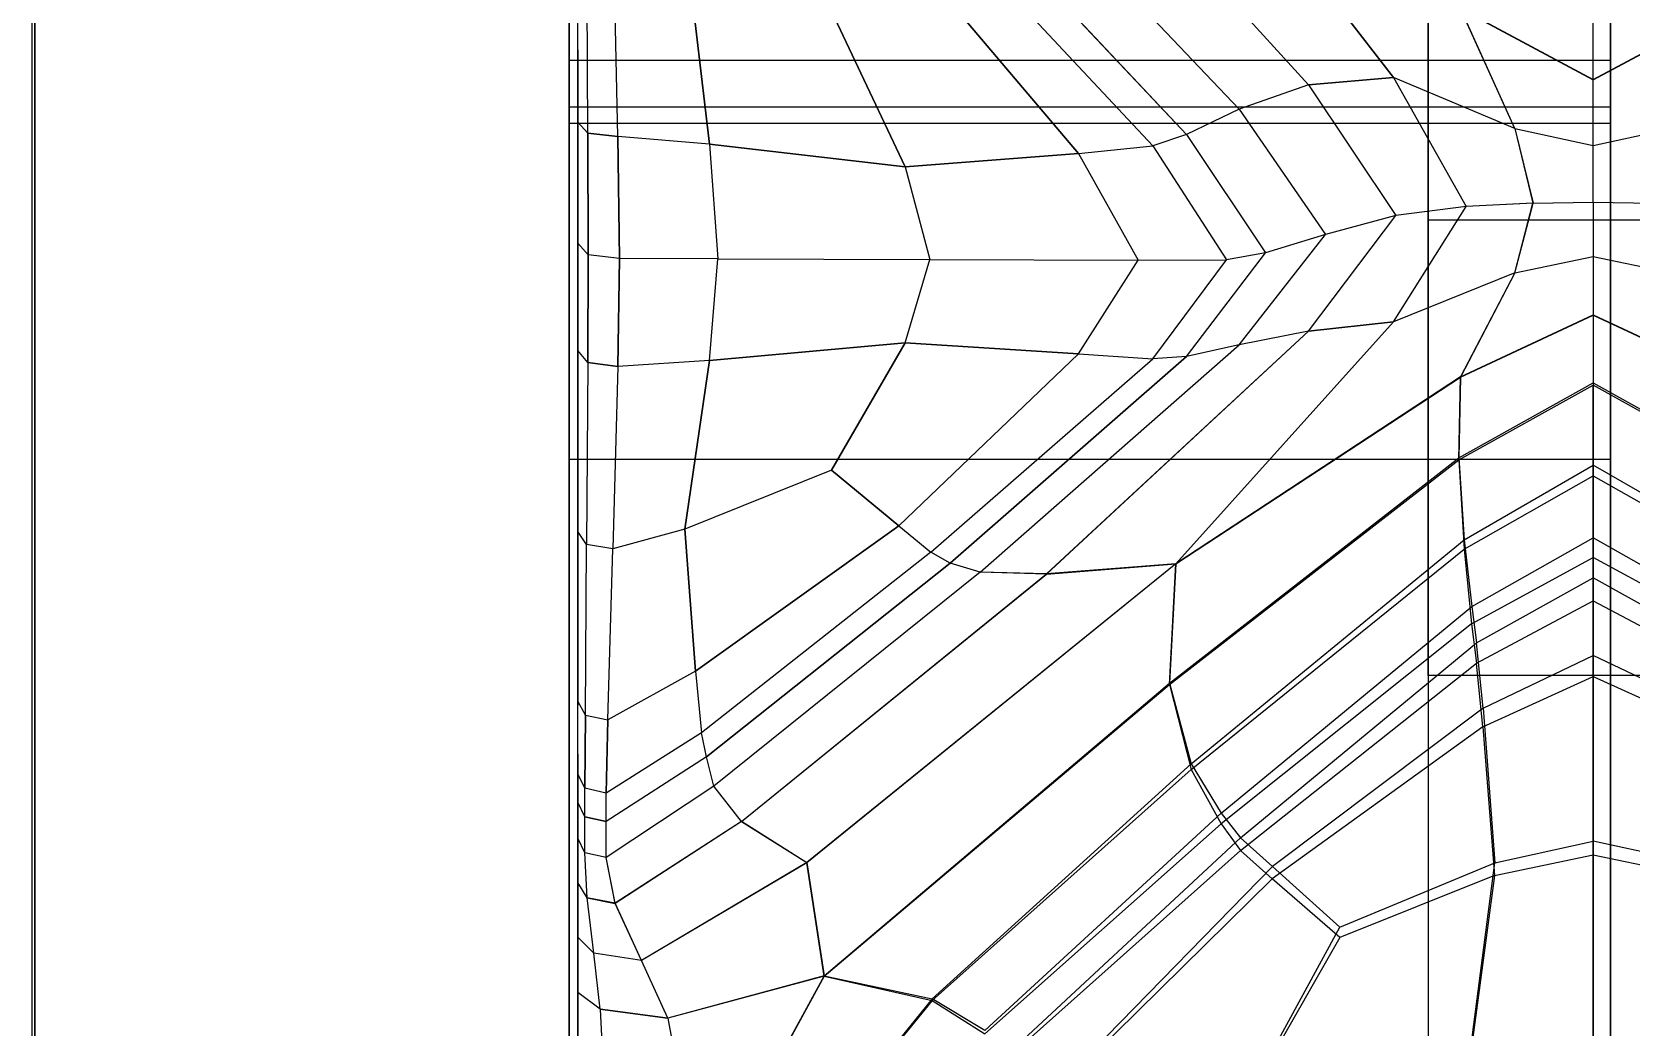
# Model space of a CAD drawing. Extents: x 11992 to 29481, y -6727 to 6811.
# Drawn here: x 12599.61 to 12607.29, y 1266.32 to 1271.1 of the extents above; entities that cross this region are included whole.
import ezdxf

# ---------------------------------------------------------------- set-up
doc = ezdxf.new("R2010")
doc.units = 0
doc.header["$MEASUREMENT"] = 0
doc.layers.get('0').update_dxf_attribs({"color": 8, "linetype": 'CONTINUOUS'})
doc.layers.add('WALL', color=8, linetype='CONTINUOUS')

msp = doc.modelspace()

# ---------------------------------------------------------------- linework, layer by layer
for p, q in [((12599.6186, 530.5954, 559.5745), (12599.6281, 2180.5963, 559.5742)), ((12599.6281, 2180.5963, 429.574), (12599.6186, 530.5953, 429.5743)), ((12599.6281, 2180.5963, 429.574), (12599.6186, 530.5953, 429.5743)), ((12599.6281, 2180.5963, -40.4265), (12599.6186, 530.5953, -40.4263)), ((12602.1883, 1277.0132, -1749.7151), (12602.1883, 1262.3258, -1766.6945)), ((12607.1879, 1265.565, -1768.6797), (12607.1879, 1277.0132, -1749.7151)), ((12602.1883, 1274.9377, -1732.2581), (12602.1883, 1265.565, -1712.1856)), ((12602.1883, 1274.9377, -1748.6073), (12602.1883, 1259.3552, -1764.3506)), ((12602.1883, 1274.9377, -1732.2581), (12602.1883, 1248.8509, -1744.4441)), ((12607.1879, 1274.9377, -1748.6073), (12607.1879, 1262.3258, -1766.6945)), ((12607.1879, 1274.9377, -1732.2581), (12607.1879, 1265.565, -1712.1856)), ((12607.1879, 1262.3258, -1714.1708), (12607.1879, 1274.0046, -1732.9943)), ((12602.2297, 1270.6624, -1758.3109), (12602.2297, 1273.744, -1759.2363)), ((12602.2297, 1271.0093, -1757.6641), (12602.2297, 1273.2383, -1757.8383)), ((12602.2297, 1270.7838, -1722.7813), (12602.2297, 1272.8446, -1722.0508)), ((12602.2297, 1269.5659, -1757.6779), (12602.2297, 1272.7498, -1759.0508)), ((12602.1883, 1269.0416, -1710.5894), (12602.1883, 1272.7261, -1709.4119)), ((12606.3119, 1272.5535, -1721.8437), (12606.3119, 1268.005, -1724.4698)), ((12606.3119, 1268.005, -1756.3956), (12606.3119, 1272.5535, -1759.0217)), ((12602.1883, 1272.4257, -1734.7701), (12602.1883, 1256.6825, -1719.1873)), ((12607.1879, 1272.4257, -1746.0953), (12607.1879, 1248.8509, -1736.4213)), ((12607.1879, 1272.4257, -1746.0953), (12607.1879, 1259.3552, -1764.3506)), ((12602.2297, 1270.2619, -1724.3111), (12602.2297, 1272.2865, -1723.3575)), ((12607.1049, 1270.2778, -1757.7109), (12607.1049, 1272.3347, -1759.0373)), ((12604.4804, 1272.2219, -1722.2154), (12605.7383, 1270.8412, -1722.7655)), ((12604.4804, 1272.2217, -1758.6507), (12605.7383, 1270.8412, -1758.1005)), ((12605.1003, 1272.2307, -1722.2774), (12606.146, 1270.8765, -1722.8377)), ((12606.146, 1270.8763, -1758.0284), (12605.1003, 1272.2298, -1758.5894)), ((12604.1609, 1272.0345, -1722.1177), (12605.405, 1270.7253, -1722.6219)), ((12604.1609, 1272.0345, -1758.7482), (12605.4045, 1270.7253, -1758.244)), ((12602.2297, 1268.2331, -1726.0794), (12602.2297, 1271.8395, -1722.3993)), ((12605.1528, 1270.6028, -1758.3784), (12604.0169, 1271.8097, -1758.8285)), ((12604.0169, 1271.8097, -1722.0374), (12605.1528, 1270.6028, -1722.4874)), ((12607.1879, 1271.8085, -1735.7773), (12607.1879, 1252.3533, -1725.3973)), ((12607.1879, 1271.8085, -1735.7773), (12607.1879, 1252.3533, -1725.3973)), ((12602.2779, 1270.6102, -1722.4579), (12602.2717, 1271.6855, -1722.0689)), ((12602.2779, 1270.6102, -1758.4079), (12602.2717, 1271.6852, -1758.797)), ((12603.9239, 1271.6886, -1722.0277), (12604.9897, 1270.548, -1722.4427)), ((12603.9239, 1271.6886, -1758.8381), (12604.9897, 1270.548, -1758.4231)), ((12602.4219, 1270.5928, -1722.4255), (12602.3981, 1271.67, -1722.0358)), ((12602.4219, 1270.5928, -1758.4402), (12602.3981, 1271.67, -1758.83)), ((12602.7442, 1271.5512, -1758.7892), (12602.8625, 1270.5565, -1758.4284)), ((12602.8625, 1270.5565, -1722.4373), (12602.7442, 1271.5512, -1722.0766)), ((12604.633, 1270.5122, -1722.4504), (12603.7704, 1271.5305, -1722.0833)), ((12603.7704, 1271.5305, -1758.7826), (12604.633, 1270.5122, -1758.4155)), ((12603.4471, 1271.1953, -1758.667), (12603.8014, 1270.4476, -1758.393)), ((12603.8014, 1270.4476, -1722.4729), (12603.4471, 1271.1953, -1722.1989)), ((12606.4669, 1271.2081, -1722.7227), (12607.1049, 1270.8672, -1722.8712)), ((12606.7287, 1270.6319, -1722.9681), (12606.4669, 1271.2081, -1722.7227)), ((12606.7287, 1270.6319, -1757.8982), (12606.4669, 1271.2072, -1758.1452)), ((12606.4669, 1271.2072, -1758.1452), (12607.1049, 1270.8662, -1757.9971)), ((12607.1049, 1270.8672, -1722.8712), (12607.7425, 1271.2079, -1722.7224)), ((12607.1049, 1270.8662, -1757.9971), (12607.7425, 1271.2072, -1758.1452)), ((12607.1049, 1270.2778, -1723.155), (12607.1049, 1271.1931, -1722.6687)), ((12602.2297, 1271.0093, -1723.2018), (12602.2297, 1268.36, -1725.9282)), ((12602.2297, 1271.0093, -1757.6641), (12602.2297, 1269.4486, -1755.8699)), ((12607.1879, 1270.9588, -1742.8956), (12602.1883, 1270.9588, -1742.8956)), ((12602.1883, 1270.9588, -1737.9697), (12602.1883, 1252.3533, -1725.3973)), ((12602.1883, 1270.9588, -1742.8956), (12602.1883, 1250.7571, -1751.9914)), ((12607.1879, 1270.9588, -1737.9697), (12602.1883, 1270.9588, -1737.9697)), ((12607.1879, 1270.7349, -1739.1562), (12607.1879, 1270.9588, -1737.9697)), ((12605.7383, 1270.8412, -1758.1005), (12605.4045, 1270.7253, -1758.244)), ((12605.7383, 1270.8412, -1722.7655), (12605.405, 1270.7253, -1722.6219)), ((12606.146, 1270.8765, -1722.8377), (12605.7383, 1270.8412, -1722.7655)), ((12605.7383, 1270.8412, -1758.1005), (12606.146, 1270.8763, -1758.0284)), ((12605.7383, 1270.8412, -1758.1005), (12606.1575, 1270.2142, -1757.8207)), ((12605.7383, 1270.8412, -1722.7655), (12606.1575, 1270.2142, -1723.0451)), ((12606.146, 1270.8765, -1722.8377), (12606.4946, 1270.258, -1723.1209)), ((12606.7287, 1270.6319, -1722.9681), (12606.146, 1270.8765, -1722.8377)), ((12606.7287, 1270.6319, -1757.8982), (12606.146, 1270.8763, -1758.0284)), ((12606.146, 1270.8763, -1758.0284), (12606.4946, 1270.258, -1757.745)), ((12607.1879, 1270.7349, -1741.7091), (12602.1883, 1270.7349, -1741.7091)), ((12607.1879, 1270.7349, -1739.1562), (12602.1883, 1270.7349, -1739.1562)), ((12602.1883, 1270.7349, -1739.1562), (12602.1883, 1248.8509, -1736.4213)), ((12602.1883, 1270.7349, -1741.7091), (12602.1883, 1249.5795, -1748.3068)), ((12605.405, 1270.7253, -1722.6219), (12605.1528, 1270.6028, -1722.4874)), ((12605.4045, 1270.7253, -1758.244), (12605.1528, 1270.6028, -1758.3784)), ((12605.4045, 1270.7253, -1758.244), (12605.8194, 1270.1224, -1757.9799)), ((12605.405, 1270.7253, -1722.6219), (12605.8194, 1270.1224, -1722.886)), ((12607.1879, 1270.7349, -1741.7091), (12607.1879, 1248.6013, -1740.4327)), ((12602.1883, 1250.7571, -1751.9914), (12602.1883, 1270.6555, -1740.4327)), ((12607.1879, 1270.6555, -1740.4327), (12602.1883, 1270.6555, -1740.4327)), ((12602.2297, 1270.6624, -1722.5549), (12602.2297, 1270.2096, -1723.037)), ((12602.2779, 1270.6102, -1722.4579), (12602.2297, 1270.6624, -1722.5549)), ((12602.2779, 1270.6102, -1758.4079), (12602.2297, 1270.6624, -1758.3109)), ((12602.2798, 1270.0256, -1722.7183), (12602.2779, 1270.6102, -1722.4579)), ((12602.4219, 1270.5928, -1722.4255), (12602.2779, 1270.6102, -1722.4579)), ((12602.2779, 1270.6102, -1758.4079), (12602.2798, 1270.0256, -1758.1476)), ((12602.2779, 1270.6102, -1758.4079), (12602.4219, 1270.5928, -1758.4402)), ((12605.1528, 1270.6028, -1758.3784), (12604.9897, 1270.548, -1758.4231)), ((12605.1528, 1270.6028, -1722.4874), (12604.9897, 1270.548, -1722.4427)), ((12605.1528, 1270.6028, -1758.3784), (12605.5314, 1270.0342, -1758.1325)), ((12605.1528, 1270.6028, -1722.4874), (12605.5318, 1270.0342, -1722.7333)), ((12606.7287, 1270.6319, -1757.8982), (12606.8155, 1270.2728, -1757.7194)), ((12606.7287, 1270.6319, -1757.8982), (12607.1049, 1270.5503, -1757.8548)), ((12606.7287, 1270.6319, -1722.9681), (12607.1049, 1270.5506, -1723.0116)), ((12606.7287, 1270.6319, -1722.9681), (12606.816, 1270.2728, -1723.1463)), ((12607.1049, 1270.5503, -1757.8548), (12607.4812, 1270.6319, -1757.8982)), ((12607.1049, 1270.5506, -1723.0116), (12607.4812, 1270.6319, -1722.968)), ((12602.8625, 1270.5565, -1758.4284), (12602.4219, 1270.5928, -1758.4402)), ((12602.4295, 1270.0072, -1722.6864), (12602.4219, 1270.5928, -1722.4255)), ((12602.8625, 1270.5565, -1722.4373), (12602.4219, 1270.5928, -1722.4255)), ((12602.4219, 1270.5928, -1758.4402), (12602.4295, 1270.0072, -1758.1795)), ((12602.8625, 1270.5565, -1758.4284), (12602.9021, 1270.0058, -1758.1817)), ((12602.8625, 1270.5565, -1722.4373), (12603.8014, 1270.4476, -1722.4729)), ((12602.8625, 1270.5565, -1722.4373), (12602.9021, 1270.0058, -1722.6842)), ((12603.8014, 1270.4476, -1758.393), (12602.8625, 1270.5565, -1758.4284)), ((12604.633, 1270.5122, -1722.4504), (12604.9897, 1270.548, -1722.4427)), ((12604.633, 1270.5122, -1758.4155), (12604.9897, 1270.548, -1758.4231)), ((12604.9897, 1270.548, -1722.4427), (12605.3449, 1270.0017, -1722.6769)), ((12604.9897, 1270.548, -1758.4231), (12605.3449, 1270.0017, -1758.1889)), ((12602.2297, 1270.4488, -1757.4145), (12602.2297, 1270.2619, -1756.5548)), ((12604.633, 1270.5122, -1758.4155), (12603.8014, 1270.4476, -1758.393)), ((12603.8014, 1270.4476, -1722.4729), (12604.633, 1270.5122, -1722.4504)), ((12603.8014, 1270.4476, -1722.4729), (12603.9197, 1270.002, -1722.6774)), ((12603.8014, 1270.4476, -1758.393), (12603.9197, 1270.002, -1758.1884)), ((12604.633, 1270.5122, -1722.4504), (12604.9205, 1269.9994, -1722.6729)), ((12604.633, 1270.5122, -1758.4155), (12604.9205, 1269.9994, -1758.193)), ((12605.7383, 1269.6587, -1723.4482), (12606.1575, 1270.2142, -1723.0451)), ((12605.7383, 1269.6587, -1757.4176), (12606.1575, 1270.2142, -1757.8207)), ((12606.1575, 1270.2142, -1757.8207), (12605.8194, 1270.1224, -1757.9799)), ((12606.1575, 1270.2142, -1723.0451), (12605.8194, 1270.1224, -1722.886)), ((12606.146, 1269.7035, -1757.351), (12606.4946, 1270.258, -1757.745)), ((12606.146, 1269.7035, -1723.5145), (12606.4946, 1270.258, -1723.1209)), ((12606.4946, 1270.258, -1757.745), (12606.1575, 1270.2142, -1757.8207)), ((12606.4946, 1270.258, -1723.1209), (12606.1575, 1270.2142, -1723.0451)), ((12606.8155, 1270.2728, -1757.7194), (12606.4946, 1270.258, -1757.745)), ((12606.816, 1270.2728, -1723.1463), (12606.4946, 1270.258, -1723.1209)), ((12606.7287, 1269.9386, -1723.3678), (12606.816, 1270.2728, -1723.1463)), ((12606.7287, 1269.9388, -1757.4975), (12606.8155, 1270.2728, -1757.7194)), ((12606.8155, 1270.2728, -1757.7194), (12607.1049, 1270.2778, -1757.7109)), ((12606.816, 1270.2728, -1723.1463), (12607.1049, 1270.2778, -1723.155)), ((12607.1049, 1270.2778, -1723.155), (12607.1049, 1262.9753, -1730.4575)), ((12607.1049, 1270.2778, -1757.7109), (12607.3939, 1270.2728, -1757.7194)), ((12607.1049, 1270.2778, -1757.7109), (12607.1049, 1269.399, -1757.1612)), ((12607.1049, 1270.2778, -1723.155), (12607.3939, 1270.2728, -1723.1463)), ((12651.3116, 1270.191, -1757.8612), (12606.3119, 1270.191, -1757.8612)), ((12651.3116, 1270.191, -1723.0042), (12606.3119, 1270.191, -1723.0042)), ((12602.2297, 1270.0807, -1722.8139), (12602.2297, 1269.5659, -1723.188)), ((12602.2798, 1270.0256, -1758.1476), (12602.2297, 1270.0807, -1758.052)), ((12602.2798, 1270.0256, -1722.7183), (12602.2297, 1270.0807, -1722.8139)), ((12605.4045, 1269.5924, -1757.5898), (12605.8194, 1270.1224, -1757.9799)), ((12605.405, 1269.5924, -1723.276), (12605.8194, 1270.1224, -1722.886)), ((12605.8194, 1270.1224, -1757.9799), (12605.5314, 1270.0342, -1758.1325)), ((12605.8194, 1270.1224, -1722.886), (12605.5318, 1270.0342, -1722.7333)), ((12602.2779, 1269.508, -1723.0944), (12602.2798, 1270.0256, -1722.7183)), ((12602.2798, 1270.0256, -1758.1476), (12602.2779, 1269.508, -1757.7714)), ((12602.4295, 1270.0072, -1758.1795), (12602.2798, 1270.0256, -1758.1476)), ((12602.4295, 1270.0072, -1722.6864), (12602.2798, 1270.0256, -1722.7183)), ((12602.4295, 1270.0072, -1758.1795), (12602.4219, 1269.4884, -1757.8026)), ((12602.4219, 1269.4884, -1723.0632), (12602.4295, 1270.0072, -1722.6864)), ((12602.9021, 1270.0058, -1722.6842), (12602.4295, 1270.0072, -1722.6864)), ((12602.9021, 1270.0058, -1758.1817), (12602.4295, 1270.0072, -1758.1795)), ((12602.8625, 1269.517, -1723.0377), (12602.9021, 1270.0058, -1722.6842)), ((12602.8625, 1269.517, -1757.8282), (12602.9021, 1270.0058, -1758.1817)), ((12602.9021, 1270.0058, -1722.6842), (12603.9197, 1270.002, -1722.6774)), ((12602.9021, 1270.0058, -1758.1817), (12603.9197, 1270.002, -1758.1884)), ((12603.8014, 1269.6021, -1722.961), (12603.9197, 1270.002, -1722.6774)), ((12603.8014, 1269.6021, -1757.9049), (12603.9197, 1270.002, -1758.1884)), ((12603.9197, 1270.002, -1722.6774), (12604.9205, 1269.9994, -1722.6729)), ((12603.9197, 1270.002, -1758.1884), (12604.9205, 1269.9994, -1758.193)), ((12604.633, 1269.5502, -1723.0057), (12604.9205, 1269.9994, -1722.6729)), ((12604.633, 1269.5502, -1757.8601), (12604.9205, 1269.9994, -1758.193)), ((12604.9205, 1269.9994, -1758.193), (12605.3449, 1270.0017, -1758.1889)), ((12604.9205, 1269.9994, -1722.6729), (12605.3449, 1270.0017, -1722.6769)), ((12604.9897, 1269.5259, -1757.833), (12605.3449, 1270.0017, -1758.1889)), ((12604.9897, 1269.5259, -1723.0328), (12605.3449, 1270.0017, -1722.6769)), ((12605.1528, 1269.5371, -1757.7631), (12605.5314, 1270.0342, -1758.1325)), ((12605.1528, 1269.5371, -1723.1027), (12605.5318, 1270.0342, -1722.7333)), ((12605.5314, 1270.0342, -1758.1325), (12605.3449, 1270.0017, -1758.1889)), ((12605.5318, 1270.0342, -1722.7333), (12605.3449, 1270.0017, -1722.6769)), ((12606.7287, 1269.9388, -1757.4975), (12607.1049, 1270.0172, -1757.5464)), ((12606.7287, 1269.9386, -1723.3678), (12607.1049, 1270.0168, -1723.319)), ((12607.1049, 1270.0172, -1757.5464), (12607.4812, 1269.9388, -1757.4976)), ((12607.1049, 1270.0168, -1723.319), (12607.4812, 1269.9386, -1723.3678)), ((12606.7287, 1269.9388, -1757.4975), (12606.146, 1269.7035, -1757.351)), ((12606.7287, 1269.9386, -1723.3678), (12606.146, 1269.7035, -1723.5145)), ((12606.7287, 1269.9388, -1757.4975), (12606.4669, 1269.4384, -1757.1214)), ((12606.7287, 1269.9386, -1723.3678), (12606.4669, 1269.4369, -1723.7427)), ((12602.2297, 1269.7011, -1723.4063), (12602.2297, 1267.8815, -1724.6257)), ((12606.146, 1269.7035, -1723.5145), (12605.1003, 1268.5407, -1724.4063)), ((12605.1003, 1268.5412, -1756.4583), (12606.146, 1269.7035, -1757.351)), ((12606.146, 1269.7035, -1757.351), (12605.7383, 1269.6587, -1757.4176)), ((12605.7383, 1269.6587, -1723.4482), (12606.146, 1269.7035, -1723.5145)), ((12606.4669, 1269.4384, -1757.1214), (12607.1049, 1269.7373, -1757.3424)), ((12606.4669, 1269.4369, -1723.7427), (12607.1049, 1269.7357, -1723.5215)), ((12607.1049, 1269.7373, -1757.3424), (12607.7425, 1269.4379, -1757.1216)), ((12607.1049, 1269.7357, -1723.5215), (12607.7425, 1269.4369, -1723.7427)), ((12603.8014, 1269.6021, -1722.961), (12602.8625, 1269.517, -1723.0377)), ((12602.8625, 1269.517, -1757.8282), (12603.8014, 1269.6021, -1757.9049)), ((12603.8014, 1269.6021, -1757.9049), (12603.4471, 1268.9911, -1757.3944)), ((12603.4471, 1268.9911, -1723.4715), (12603.8014, 1269.6021, -1722.961)), ((12604.633, 1269.5502, -1723.0057), (12603.8014, 1269.6021, -1722.961)), ((12603.8014, 1269.6021, -1757.9049), (12604.633, 1269.5502, -1757.8601)), ((12604.4804, 1268.4918, -1724.3685), (12605.7383, 1269.6587, -1723.4482)), ((12604.4804, 1268.4921, -1756.497), (12605.7383, 1269.6587, -1757.4176)), ((12605.7383, 1269.6587, -1757.4176), (12605.4045, 1269.5924, -1757.5898)), ((12605.7383, 1269.6587, -1723.4482), (12605.405, 1269.5924, -1723.276)), ((12602.2779, 1269.508, -1723.0944), (12602.2297, 1269.5659, -1723.188)), ((12602.2779, 1269.508, -1757.7714), (12602.2297, 1269.5659, -1757.6779)), ((12602.2297, 1269.5659, -1757.6779), (12602.2297, 1267.861, -1755.2308)), ((12603.7704, 1268.7233, -1723.704), (12604.633, 1269.5502, -1723.0057)), ((12604.633, 1269.5502, -1757.8601), (12603.7704, 1268.7233, -1757.1618)), ((12603.9239, 1268.596, -1723.8131), (12604.9897, 1269.5259, -1723.0328)), ((12603.9239, 1268.596, -1757.0528), (12604.9897, 1269.5259, -1757.833)), ((12604.0169, 1268.5438, -1756.943), (12605.1528, 1269.5371, -1757.7631)), ((12605.1528, 1269.5371, -1723.1027), (12604.0169, 1268.544, -1723.9228)), ((12604.1609, 1268.5011, -1724.1577), (12605.405, 1269.5924, -1723.276)), ((12604.1609, 1268.5009, -1756.7081), (12605.4045, 1269.5924, -1757.5898)), ((12604.633, 1269.5502, -1723.0057), (12604.9897, 1269.5259, -1723.0328)), ((12604.633, 1269.5502, -1757.8601), (12604.9897, 1269.5259, -1757.833)), ((12605.1528, 1269.5371, -1757.7631), (12604.9897, 1269.5259, -1757.833)), ((12605.1528, 1269.5371, -1723.1027), (12604.9897, 1269.5259, -1723.0328)), ((12605.405, 1269.5924, -1723.276), (12605.1528, 1269.5371, -1723.1027)), ((12605.4045, 1269.5924, -1757.5898), (12605.1528, 1269.5371, -1757.7631)), ((12602.2297, 1269.1141, -1724.518), (12602.2297, 1269.4486, -1724.9959)), ((12602.2779, 1269.508, -1723.0944), (12602.2717, 1268.6335, -1723.831)), ((12602.2779, 1269.508, -1757.7714), (12602.2717, 1268.6335, -1757.0349)), ((12602.2779, 1269.508, -1723.0944), (12602.4219, 1269.4884, -1723.0632)), ((12602.4219, 1269.4884, -1757.8026), (12602.2779, 1269.508, -1757.7714)), ((12602.4219, 1269.4884, -1723.0632), (12602.3981, 1268.6125, -1723.8011)), ((12602.4219, 1269.4884, -1757.8026), (12602.3981, 1268.6125, -1757.0648)), ((12602.8625, 1269.517, -1723.0377), (12602.4219, 1269.4884, -1723.0632)), ((12602.8625, 1269.517, -1757.8282), (12602.4219, 1269.4884, -1757.8026)), ((12602.8625, 1269.517, -1757.8282), (12602.7442, 1268.7071, -1757.1472)), ((12602.7442, 1268.7071, -1723.7187), (12602.8625, 1269.517, -1723.0377)), ((12606.4669, 1269.4384, -1757.1214), (12605.1003, 1268.5412, -1756.4583)), ((12605.1003, 1268.5407, -1724.4063), (12606.4669, 1269.4369, -1723.7427)), ((12606.4593, 1269.0397, -1756.8941), (12606.4669, 1269.4384, -1757.1214)), ((12606.4593, 1269.0397, -1756.8941), (12607.1049, 1269.399, -1757.1612)), ((12606.4669, 1269.4369, -1723.7427), (12606.4598, 1269.0493, -1723.9756)), ((12606.4598, 1269.0493, -1723.9756), (12607.1049, 1269.41, -1723.7091)), ((12607.1049, 1269.41, -1723.7091), (12607.7496, 1269.0493, -1723.9756)), ((12607.1049, 1267.1433, -1756.0206), (12607.1049, 1269.399, -1757.1612)), ((12607.7501, 1269.0392, -1756.8945), (12607.1049, 1269.399, -1757.1612)), ((12607.1879, 1269.0416, -1710.5894), (12602.1883, 1269.0416, -1710.5894)), ((12602.1883, 1269.0416, -1770.2761), (12602.1883, 1265.565, -1768.6797)), ((12607.1879, 1269.0416, -1770.2761), (12602.1883, 1269.0416, -1770.2761)), ((12603.4471, 1268.9911, -1757.3944), (12602.7442, 1268.7071, -1757.1472)), ((12603.4471, 1268.9911, -1723.4715), (12602.7442, 1268.7071, -1723.7187)), ((12603.4471, 1268.9911, -1757.3944), (12603.7704, 1268.7233, -1757.1618)), ((12603.7704, 1268.7233, -1723.704), (12603.4471, 1268.9911, -1723.4715)), ((12605.0707, 1267.968, -1724.775), (12606.4598, 1269.0493, -1723.9756)), ((12605.0707, 1267.9618, -1756.0928), (12606.4593, 1269.0397, -1756.8941)), ((12606.4593, 1269.0397, -1756.8941), (12606.485, 1268.6108, -1756.801)), ((12606.4598, 1269.0493, -1723.9756), (12606.4855, 1268.6566, -1724.0894)), ((12606.4855, 1268.6566, -1724.0894), (12607.1049, 1269.0154, -1723.8285)), ((12607.7239, 1268.6566, -1724.0894), (12607.1049, 1269.0154, -1723.8285)), ((12606.485, 1268.6108, -1756.801), (12607.1049, 1268.9637, -1757.0651)), ((12607.1049, 1268.9637, -1757.0651), (12607.7243, 1268.6103, -1756.8013)), ((12602.2297, 1268.8425, -1756.7362), (12602.2297, 1268.6871, -1755.2107)), ((12602.2717, 1268.6335, -1723.831), (12602.2297, 1268.6962, -1723.9205)), ((12602.2717, 1268.6335, -1757.0349), (12602.2297, 1268.6962, -1756.9453)), ((12602.2297, 1267.8815, -1756.2401), (12602.2297, 1268.6962, -1756.9453)), ((12602.2297, 1267.6927, -1725.1142), (12602.2297, 1268.6871, -1725.6552)), ((12602.7442, 1268.7071, -1757.1472), (12602.3981, 1268.6125, -1757.0648)), ((12602.7442, 1268.7071, -1723.7187), (12602.3981, 1268.6125, -1723.8011)), ((12602.7953, 1268.0248, -1724.3095), (12602.7442, 1268.7071, -1723.7187)), ((12602.7442, 1268.7071, -1757.1472), (12602.7953, 1268.0248, -1756.5563)), ((12603.7704, 1268.7233, -1757.1618), (12602.7953, 1268.0248, -1756.5563)), ((12602.7953, 1268.0248, -1724.3095), (12603.7704, 1268.7233, -1723.704)), ((12603.7704, 1268.7233, -1757.1618), (12603.9239, 1268.596, -1757.0528)), ((12603.7704, 1268.7233, -1723.704), (12603.9239, 1268.596, -1723.8131)), ((12602.266, 1267.8142, -1724.54), (12602.2717, 1268.6335, -1723.831)), ((12602.266, 1267.8142, -1756.3259), (12602.2717, 1268.6335, -1757.0349)), ((12602.3981, 1268.6125, -1723.8011), (12602.2717, 1268.6335, -1723.831)), ((12602.3981, 1268.6125, -1757.0648), (12602.2717, 1268.6335, -1757.0349)), ((12602.3742, 1267.7918, -1724.5114), (12602.3981, 1268.6125, -1723.8011)), ((12602.3742, 1267.7918, -1756.3545), (12602.3981, 1268.6125, -1757.0648)), ((12605.1742, 1267.5796, -1724.8721), (12606.4855, 1268.6566, -1724.0894)), ((12605.1742, 1267.552, -1756.0087), (12606.485, 1268.6108, -1756.801)), ((12606.485, 1268.6108, -1756.801), (12606.5208, 1268.2517, -1756.7627)), ((12606.4855, 1268.6566, -1724.0894), (12606.5218, 1268.335, -1724.1501)), ((12606.5218, 1268.335, -1724.1501), (12607.1049, 1268.6656, -1723.9155)), ((12607.6881, 1268.335, -1724.1501), (12607.1049, 1268.6656, -1723.9155)), ((12603.9239, 1268.596, -1723.8131), (12602.8239, 1267.7287, -1724.5574)), ((12603.9239, 1268.596, -1757.0528), (12602.8239, 1267.7287, -1756.3085)), ((12604.0169, 1268.544, -1723.9228), (12602.8472, 1267.613, -1724.707)), ((12602.8472, 1267.613, -1756.1588), (12604.0169, 1268.5438, -1756.943)), ((12605.1003, 1268.5412, -1756.4583), (12603.3289, 1267.105, -1755.3511)), ((12605.1003, 1268.5407, -1724.4063), (12603.3289, 1267.1052, -1725.5138)), ((12604.0169, 1268.5438, -1756.943), (12603.9239, 1268.596, -1757.0528)), ((12604.0169, 1268.544, -1723.9228), (12603.9239, 1268.596, -1723.8131)), ((12604.1609, 1268.5011, -1724.1577), (12604.0169, 1268.544, -1723.9228)), ((12604.1609, 1268.5009, -1756.7081), (12604.0169, 1268.5438, -1756.943)), ((12605.1003, 1268.5412, -1756.4583), (12604.4804, 1268.4921, -1756.497)), ((12604.4804, 1268.4918, -1724.3685), (12605.1003, 1268.5407, -1724.4063)), ((12605.0707, 1267.9618, -1756.0928), (12605.1003, 1268.5412, -1756.4583)), ((12605.1003, 1268.5407, -1724.4063), (12605.0707, 1267.968, -1724.775)), ((12606.5208, 1268.2517, -1756.7627), (12607.1049, 1268.5717, -1757.0031)), ((12607.6891, 1268.2517, -1756.7628), (12607.1049, 1268.5717, -1757.0031)), ((12604.1609, 1268.5011, -1724.1577), (12602.883, 1267.4721, -1725.0034)), ((12604.1609, 1268.5009, -1756.7081), (12602.883, 1267.4721, -1755.8625)), ((12603.016, 1267.3036, -1755.5498), (12604.4804, 1268.4921, -1756.497)), ((12603.016, 1267.3036, -1725.3158), (12604.4804, 1268.4918, -1724.3685)), ((12604.4804, 1268.4918, -1724.3685), (12604.1609, 1268.5011, -1724.1577)), ((12604.4804, 1268.4921, -1756.497), (12604.1609, 1268.5009, -1756.7081)), ((12606.5451, 1268.1611, -1724.2238), (12607.1049, 1268.4735, -1724.0061)), ((12607.6643, 1268.1611, -1724.2238), (12607.1049, 1268.4735, -1724.0061)), ((12602.2297, 1268.2331, -1754.7865), (12602.2297, 1268.36, -1754.9377)), ((12602.2297, 1267.3887, -1755.2813), (12602.2297, 1268.329, -1755.6682)), ((12605.3182, 1267.3427, -1724.8538), (12606.5218, 1268.335, -1724.1501)), ((12606.5218, 1268.335, -1724.1501), (12606.5451, 1268.1611, -1724.2238)), ((12606.5437, 1268.0634, -1756.6998), (12607.1049, 1268.3636, -1756.9242)), ((12607.1049, 1268.3636, -1756.9242), (12607.6657, 1268.0634, -1756.6998)), ((12606.5208, 1268.2517, -1756.7627), (12605.3182, 1267.2921, -1756.0416)), ((12606.5208, 1268.2517, -1756.7627), (12606.5437, 1268.0634, -1756.6998)), ((12605.4117, 1267.2239, -1724.8765), (12606.5451, 1268.1611, -1724.2238)), ((12606.5756, 1267.8471, -1724.4479), (12606.5451, 1268.1611, -1724.2238)), ((12602.2297, 1267.4883, -1754.591), (12602.2297, 1268.072, -1754.4924)), ((12605.4112, 1267.1629, -1756.0267), (12606.5437, 1268.0634, -1756.6998)), ((12606.5742, 1267.757, -1756.474), (12606.5437, 1268.0634, -1756.6998)), ((12606.5756, 1267.8471, -1724.4479), (12607.1049, 1268.1006, -1724.2732)), ((12607.6342, 1267.8471, -1724.4479), (12607.1049, 1268.1006, -1724.2732)), ((12602.7953, 1268.0248, -1756.5563), (12602.3742, 1267.7918, -1756.3545)), ((12602.7953, 1268.0248, -1724.3095), (12602.3742, 1267.7918, -1724.5114)), ((12602.7953, 1268.0248, -1756.5563), (12602.8239, 1267.7287, -1756.3085)), ((12602.7953, 1268.0248, -1724.3095), (12602.8239, 1267.7287, -1724.5574)), ((12606.3119, 1268.005, -1724.4698), (12606.3124, 1266.0278, -1726.207)), ((12606.3119, 1268.005, -1756.3956), (12606.3124, 1266.0278, -1754.6584)), ((12651.3121, 1268.005, -1724.4698), (12606.3119, 1268.005, -1724.4698)), ((12651.3121, 1268.005, -1756.3956), (12606.3119, 1268.005, -1756.3956)), ((12606.5742, 1267.757, -1756.474), (12607.1049, 1268.0002, -1756.6545)), ((12607.1049, 1268.0002, -1756.6545), (12607.6352, 1267.757, -1756.474)), ((12603.4118, 1266.5623, -1725.8625), (12605.0707, 1267.968, -1724.775)), ((12603.4118, 1266.5604, -1755.0026), (12605.0707, 1267.9618, -1756.0928)), ((12605.0707, 1267.968, -1724.775), (12605.1742, 1267.5796, -1724.8721)), ((12605.0707, 1267.9618, -1756.0928), (12605.1742, 1267.552, -1756.0087)), ((12602.266, 1267.8142, -1724.54), (12602.2297, 1267.8815, -1724.6257)), ((12602.266, 1267.8142, -1756.3259), (12602.2297, 1267.8815, -1756.2401)), ((12602.2297, 1267.3958, -1725.0794), (12602.2297, 1267.8815, -1724.6257)), ((12602.2297, 1264.4459, -1752.8047), (12602.2297, 1267.8715, -1754.1659)), ((12602.2297, 1267.695, -1725.9382), (12602.2297, 1267.8715, -1726.7)), ((12606.5756, 1267.8471, -1724.4479), (12605.5647, 1267.0866, -1724.9722)), ((12606.5756, 1267.8471, -1724.4479), (12606.6324, 1267.1047, -1724.9602)), ((12602.266, 1267.8142, -1724.54), (12602.2636, 1267.4626, -1724.8336)), ((12602.2636, 1267.4626, -1756.0323), (12602.266, 1267.8142, -1756.3259)), ((12602.266, 1267.8142, -1724.54), (12602.3742, 1267.7918, -1724.5114)), ((12602.266, 1267.8142, -1756.3259), (12602.3742, 1267.7918, -1756.3545)), ((12602.3661, 1267.4395, -1756.0604), (12602.3742, 1267.7918, -1756.3545)), ((12602.3742, 1267.7918, -1724.5114), (12602.3661, 1267.4395, -1724.8055)), ((12606.5742, 1267.757, -1756.474), (12605.5638, 1267.027, -1755.9324)), ((12606.5742, 1267.757, -1756.474), (12606.6314, 1267.0439, -1755.9472)), ((12602.8239, 1267.7287, -1756.3085), (12602.3661, 1267.4395, -1756.0604)), ((12602.8239, 1267.7287, -1724.5574), (12602.3661, 1267.4395, -1724.8055)), ((12602.8472, 1267.613, -1756.1588), (12602.8239, 1267.7287, -1756.3085)), ((12602.8472, 1267.613, -1724.707), (12602.8239, 1267.7287, -1724.5574)), ((12602.2297, 1266.9798, -1754.1235), (12602.2297, 1267.6264, -1753.9172)), ((12602.2297, 1267.6264, -1726.9486), (12602.2297, 1265.7483, -1728.5398)), ((12602.8472, 1267.613, -1756.1588), (12602.3661, 1267.3028, -1755.8974)), ((12602.8472, 1267.613, -1724.707), (12602.3661, 1267.3028, -1724.9684)), ((12602.883, 1267.4721, -1755.8625), (12602.8472, 1267.613, -1756.1588)), ((12602.883, 1267.4721, -1725.0034), (12602.8472, 1267.613, -1724.707)), ((12602.2636, 1267.4626, -1756.0323), (12602.2297, 1267.5315, -1755.9481)), ((12602.2636, 1267.4626, -1724.8336), (12602.2297, 1267.5315, -1724.9178)), ((12605.1742, 1267.5796, -1724.8721), (12603.9311, 1266.4517, -1725.7052)), ((12605.1742, 1267.552, -1756.0087), (12603.9316, 1266.4424, -1755.1651)), ((12605.1742, 1267.5796, -1724.8721), (12605.3182, 1267.3427, -1724.8538)), ((12605.1742, 1267.552, -1756.0087), (12605.3182, 1267.2921, -1756.0416)), ((12602.2297, 1267.4883, -1726.2748), (12602.2297, 1267.3887, -1725.5845)), ((12602.2297, 1266.7468, -1754.8565), (12602.2297, 1267.4883, -1754.591)), ((12602.3661, 1267.4395, -1756.0604), (12602.2636, 1267.4626, -1756.0323)), ((12602.2636, 1267.1529, -1755.5534), (12602.2636, 1267.4626, -1756.0323)), ((12602.2641, 1267.326, -1724.9962), (12602.2636, 1267.4626, -1724.8336)), ((12602.3661, 1267.4395, -1724.8055), (12602.2636, 1267.4626, -1724.8336)), ((12602.883, 1267.4721, -1755.8625), (12602.3661, 1267.1293, -1755.5806)), ((12602.883, 1267.4721, -1725.0034), (12602.3661, 1267.1293, -1725.2852)), ((12603.016, 1267.3036, -1755.5498), (12602.883, 1267.4721, -1755.8625)), ((12603.016, 1267.3036, -1725.3158), (12602.883, 1267.4721, -1725.0034)), ((12602.2297, 1267.2234, -1755.4718), (12602.2297, 1267.3958, -1755.7863)), ((12602.2636, 1267.326, -1755.8696), (12602.2297, 1267.3958, -1755.7863)), ((12602.2641, 1267.326, -1724.9962), (12602.2297, 1267.3958, -1725.0794)), ((12602.2297, 1267.0091, -1755.1225), (12602.2297, 1267.3887, -1755.2813)), ((12602.2297, 1267.3784, -1727.1534), (12602.2297, 1266.9798, -1726.7423)), ((12602.3661, 1267.1293, -1725.2852), (12602.3661, 1267.4395, -1724.8055)), ((12602.3661, 1267.1293, -1755.5806), (12602.3661, 1267.4395, -1756.0604)), ((12602.2636, 1267.326, -1755.8696), (12602.3661, 1267.3028, -1755.8974)), ((12602.2641, 1267.1529, -1725.3124), (12602.2641, 1267.326, -1724.9962)), ((12602.3661, 1267.3028, -1724.9684), (12602.2641, 1267.326, -1724.9962)), ((12603.016, 1267.3036, -1755.5498), (12602.4086, 1266.9097, -1755.232)), ((12603.016, 1267.3036, -1725.3158), (12602.4086, 1266.9099, -1725.6338)), ((12603.3289, 1267.105, -1755.3511), (12603.016, 1267.3036, -1755.5498)), ((12603.016, 1267.3036, -1725.3158), (12603.3289, 1267.1052, -1725.5138)), ((12604.1833, 1266.2991, -1725.6076), (12605.3182, 1267.3427, -1724.8538)), ((12605.3182, 1267.3427, -1724.8538), (12605.4117, 1267.2239, -1724.8765)), ((12602.2297, 1265.7495, -1727.3566), (12602.2297, 1267.2356, -1726.5312)), ((12602.2641, 1267.1529, -1725.3124), (12602.2297, 1267.2234, -1725.3941)), ((12602.2636, 1267.1529, -1755.5534), (12602.2297, 1267.2234, -1755.4718)), ((12605.3182, 1267.2921, -1756.0416), (12604.1838, 1266.2824, -1755.2686)), ((12604.3464, 1266.2345, -1725.5787), (12605.4117, 1267.2239, -1724.8765)), ((12605.3182, 1267.2921, -1756.0416), (12605.4112, 1267.1629, -1756.0267)), ((12605.5647, 1267.0866, -1724.9722), (12605.4117, 1267.2239, -1724.8765)), ((12602.2297, 1266.6558, -1726.4083), (12602.2297, 1267.1688, -1727.3486)), ((12602.2297, 1266.4345, -1754.2515), (12602.2297, 1267.1688, -1753.5173)), ((12602.3661, 1267.1293, -1755.5806), (12602.2636, 1267.1529, -1755.5534)), ((12602.2746, 1266.9364, -1755.203), (12602.2636, 1267.1529, -1755.5534)), ((12602.2746, 1266.9364, -1725.6628), (12602.2641, 1267.1529, -1725.3124)), ((12602.3661, 1267.1293, -1725.2852), (12602.2641, 1267.1529, -1725.3124)), ((12605.4112, 1267.1629, -1756.0267), (12604.3469, 1266.2133, -1755.3014)), ((12605.5638, 1267.027, -1755.9324), (12605.4112, 1267.1629, -1756.0267)), ((12606.6314, 1267.0439, -1755.9472), (12607.1049, 1267.1433, -1756.0206)), ((12606.6324, 1267.1047, -1724.9602), (12607.1049, 1267.2082, -1724.8892)), ((12607.577, 1267.1047, -1724.9602), (12607.1049, 1267.2082, -1724.8892)), ((12607.1049, 1262.8318, -1750.1356), (12607.1049, 1267.1433, -1756.0206)), ((12607.1049, 1267.1433, -1756.0206), (12607.5779, 1267.0439, -1755.9472)), ((12602.4086, 1266.9097, -1755.232), (12602.3661, 1267.1293, -1755.5806)), ((12602.4086, 1266.9099, -1725.6338), (12602.3661, 1267.1293, -1725.2852)), ((12603.3289, 1267.1052, -1725.5138), (12602.5349, 1266.6357, -1725.8918)), ((12603.3289, 1267.105, -1755.3511), (12602.5349, 1266.6355, -1754.9735)), ((12603.3289, 1267.1052, -1725.5138), (12603.4118, 1266.5623, -1725.8625)), ((12603.4118, 1266.5604, -1755.0026), (12603.3289, 1267.105, -1755.3511)), ((12604.7026, 1266.2021, -1725.5952), (12605.5647, 1267.0866, -1724.9722)), ((12605.5647, 1267.0866, -1724.9722), (12605.888, 1266.7948, -1725.173)), ((12605.888, 1266.7948, -1725.173), (12606.6324, 1267.1047, -1724.9602)), ((12606.5198, 1266.2407, -1725.5706), (12606.6324, 1267.1047, -1724.9602)), ((12602.2746, 1266.9364, -1725.6628), (12602.2297, 1267.0091, -1725.7433)), ((12602.2297, 1267.0091, -1725.7433), (12602.2297, 1266.4815, -1726.2285)), ((12602.2746, 1266.9364, -1755.203), (12602.2297, 1267.0091, -1755.1225)), ((12605.5638, 1267.027, -1755.9324), (12604.7026, 1266.1792, -1755.287)), ((12605.8876, 1266.7459, -1755.7269), (12605.5638, 1267.027, -1755.9324)), ((12606.6314, 1267.0439, -1755.9472), (12605.8876, 1266.7459, -1755.7269)), ((12606.6314, 1267.0439, -1755.9472), (12606.5198, 1266.2171, -1755.3146)), ((12602.2297, 1266.9736, -1753.3077), (12602.2297, 1266.4345, -1754.2515)), ((12602.2297, 1266.5625, -1727.1595), (12602.2297, 1266.9736, -1727.5581)), ((12602.4086, 1266.9099, -1725.6338), (12602.2746, 1266.9364, -1725.6628)), ((12602.306, 1266.6701, -1754.938), (12602.2746, 1266.9364, -1755.203)), ((12602.2746, 1266.9364, -1755.203), (12602.4086, 1266.9097, -1755.232)), ((12602.306, 1266.6703, -1725.9277), (12602.2746, 1266.9364, -1725.6628)), ((12602.5349, 1266.6357, -1725.8918), (12602.4086, 1266.9099, -1725.6338)), ((12602.5349, 1266.6355, -1754.9735), (12602.4086, 1266.9097, -1755.232)), ((12602.2297, 1266.7688, -1753.0596), (12602.2297, 1266.7638, -1753.9224)), ((12605.5342, 1266.1453, -1725.6339), (12605.888, 1266.7948, -1725.173)), ((12602.2297, 1266.4815, -1754.6374), (12602.2297, 1266.7468, -1754.8565)), ((12602.306, 1266.6701, -1754.938), (12602.2297, 1266.7468, -1754.8565)), ((12602.306, 1266.6703, -1725.9277), (12602.2297, 1266.7468, -1726.0093)), ((12605.8876, 1266.7459, -1755.7269), (12605.5337, 1266.1248, -1755.2485)), ((12602.2297, 1266.0488, -1726.6613), (12602.2297, 1266.6558, -1726.4083)), ((12602.3375, 1266.4009, -1726.1456), (12602.306, 1266.6703, -1725.9277)), ((12602.5349, 1266.6357, -1725.8918), (12602.306, 1266.6703, -1725.9277)), ((12602.5349, 1266.6355, -1754.9735), (12602.306, 1266.6701, -1754.938)), ((12602.3375, 1266.4007, -1754.7201), (12602.306, 1266.6701, -1754.938)), ((12602.6618, 1266.3585, -1726.1025), (12602.5349, 1266.6357, -1725.8918)), ((12602.6618, 1266.358, -1754.7625), (12602.5349, 1266.6355, -1754.9735)), ((12603.4118, 1266.5623, -1725.8625), (12602.6618, 1266.3585, -1726.1025)), ((12603.4118, 1266.5604, -1755.0026), (12602.6618, 1266.358, -1754.7625)), ((12603.4118, 1266.5623, -1725.8625), (12603.1443, 1266.0693, -1726.2478)), ((12603.4118, 1266.5604, -1755.0026), (12603.1443, 1266.0681, -1754.6168)), ((12603.4118, 1266.5623, -1725.8625), (12603.9311, 1266.4517, -1725.7052)), ((12603.4118, 1266.5604, -1755.0026), (12603.9316, 1266.4424, -1755.1651)), ((12602.2297, 1265.4048, -1753.2975), (12602.2297, 1266.5201, -1752.8145)), ((12602.3375, 1266.4009, -1726.1456), (12602.2297, 1266.4815, -1726.2285)), ((12602.3375, 1266.4007, -1754.7201), (12602.2297, 1266.4815, -1754.6374)), ((12603.9311, 1266.4517, -1725.7052), (12603.5172, 1265.9391, -1726.1178)), ((12604.1833, 1266.2991, -1725.6076), (12603.9311, 1266.4517, -1725.7052)), ((12602.2297, 1265.2143, -1753.4625), (12602.2297, 1266.4345, -1754.2515)), ((12602.3375, 1266.4009, -1726.1456), (12602.6618, 1266.3585, -1726.1025)), ((12602.3375, 1266.4009, -1726.1456), (12602.348, 1266.1749, -1726.3544)), ((12602.6618, 1266.358, -1754.7625), (12602.3375, 1266.4007, -1754.7201)), ((12602.3375, 1266.4007, -1754.7201), (12602.348, 1266.1746, -1754.5112)), ((12603.9316, 1266.4424, -1755.1651), (12603.5172, 1265.9379, -1754.7471)), ((12603.9316, 1266.4424, -1755.1651), (12604.1838, 1266.2824, -1755.2686)), ((12602.6618, 1266.3585, -1726.1025), (12602.7037, 1266.1301, -1726.309)), ((12602.6618, 1266.358, -1754.7625), (12602.7037, 1266.1293, -1754.5561))]:
    msp.add_line(p, q)
at = {"layer": 'WALL'}
msp.add_line((12599.6094, 530.5467), (12599.6094, 3030.5467), dxfattribs=at)

doc.saveas('drawing.dxf')
